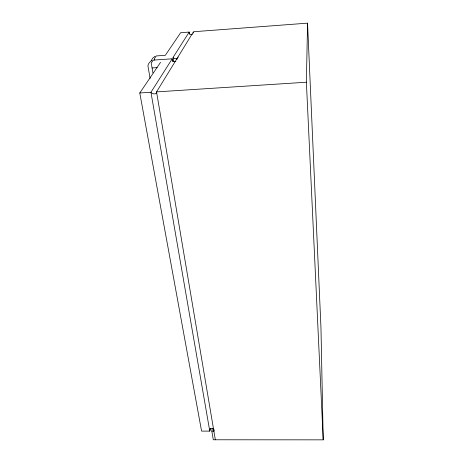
<?xml version="1.0" encoding="UTF-8"?>
<svg xmlns="http://www.w3.org/2000/svg" width="463" height="463" viewBox="0 0 463 463"><rect width="100%" height="100%" fill="white"/><g stroke="black" fill="none" stroke-linecap="round" stroke-linejoin="round"><path stroke-width="0.69" d="M212.297 428.258L211.822 431.105L213.304 439.781L323.22 439.85L306.384 82.217L307.548 23.15L193.493 31.744L156.546 91.894L215.341 439.781M176.999 59.276L177.097 58.442M211.822 431.105L213.871 431.105L214.109 429.681M210.26 428.263L209.768 431.111L201.579 431.117L139.78 92.976L160.557 62.343M193.187 33.157L193.412 32.468M151.088 60.746L152.894 58.008L155.07 56.243M173.741 61.666L173.093 57.383L189.188 32.069L180.651 32.711L165.332 55.3L156.303 55.942L154.318 58.714L154.549 60.109M192.382 34.233C190.895 35.535 188.95 33.753 189.188 32.069L189.483 34.221M152.049 60.427C150.145 61.596 148.056 63.581 147.94 65.92L150.099 78.444M175.818 61.29C174.117 62.783 171.935 60.688 172.224 58.784L153.305 60.121L151.239 62.997L152.917 72.894M176.924 58.87L174.377 58.581L173.093 57.383M152.084 67.963L157.079 67.621M139.78 92.976L150.944 92.253L172.224 58.784L172.658 61.643M306.384 82.217L156.546 91.894C157.189 94.892 151.939 94.192 150.944 92.253L209.768 431.111C209.235 427.355 214.438 427.332 213.871 431.105M177.954 57.036L178.076 57.499M307.548 23.15L320.963 327.74L323.22 439.85"/></g></svg>
